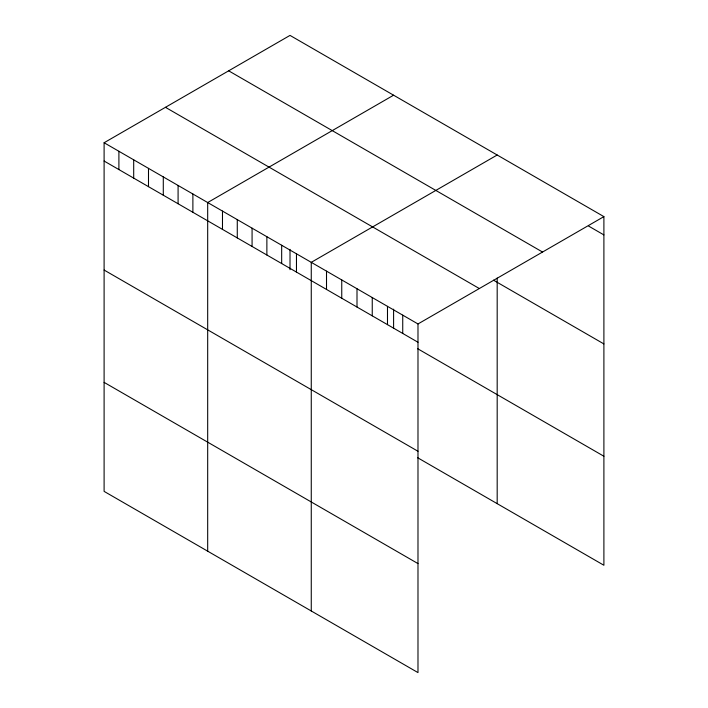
<?xml version="1.0" encoding="UTF-8"?>
<svg xmlns="http://www.w3.org/2000/svg" width="708" height="708" viewBox="0 0 708 708"><rect width="100%" height="100%" fill="white"/><g stroke="black" fill="none" stroke-linecap="round" stroke-linejoin="round"><path stroke-width="1.06" d="M104.103 142.742L417.986 323.954L417.986 672.6L104.103 491.379L104.103 142.742L290.014 35.4L603.897 216.621L603.897 565.258L417.64 457.731M393.595 95.199L207.683 202.541L207.683 551.187M497.184 155.008L311.263 262.341L311.263 610.986M417.986 323.954L603.897 216.621M588.658 226.109L603.897 234.914M228.666 70.818L542.549 252.039M493.485 280.173L603.897 343.929M165.451 107.315L479.334 288.537M104.103 161.035L417.986 342.247M417.64 348.708L603.897 456.244M104.103 270.049L417.986 451.262M104.103 382.364L417.986 563.586M497.184 278.04L497.184 503.645M402.737 315.157L402.737 333.45M393.595 309.157L393.595 328.415M387.488 306.352L387.488 324.645M372.249 297.555L372.249 315.848M357 288.749L357 307.042M341.752 279.943L341.752 298.236M326.512 271.146L326.512 289.439M296.466 253.8L296.466 272.093M290.014 249.358L290.014 269.677M281.669 245.26L281.669 263.553M266.872 236.711L266.872 255.004M252.075 228.171L252.075 246.464M237.277 219.63L237.277 237.923M222.48 211.081L222.48 229.374M192.886 194.001L192.886 212.294M178.089 185.452L178.089 203.745M163.291 176.912L163.291 195.204M148.494 168.371L148.494 186.664M133.697 159.822L133.697 178.115M118.9 151.282L118.9 169.575"/></g></svg>
